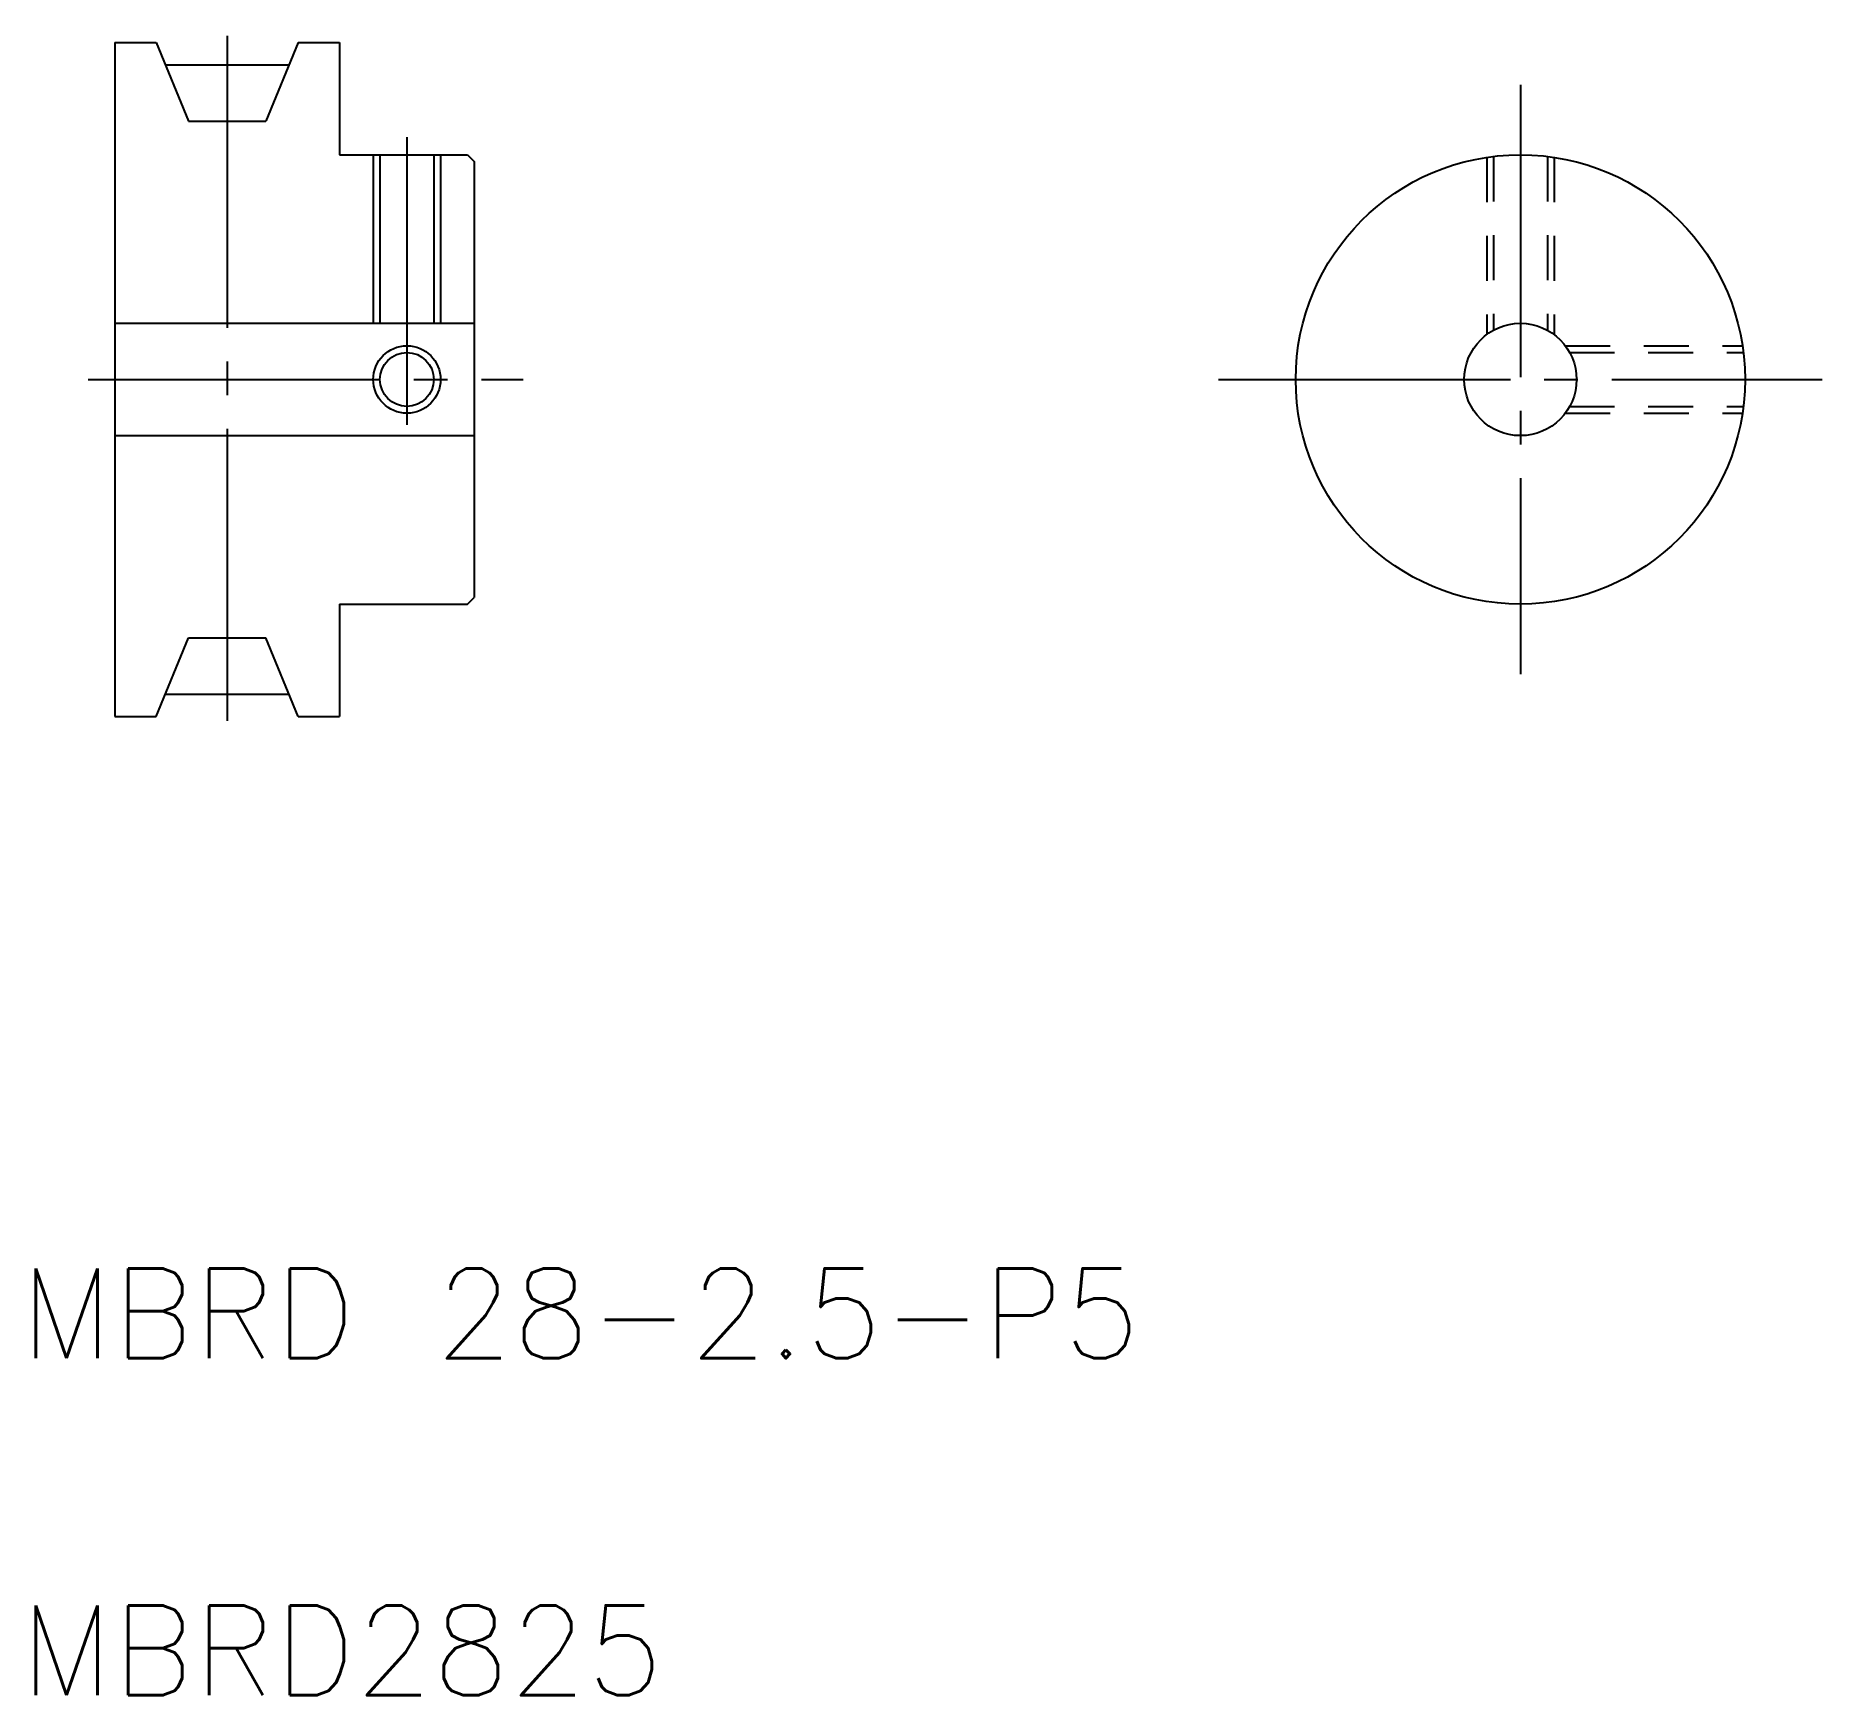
# Model space of a CAD drawing. Extents: x 131.6 to 211.1, y 46.7 to 120.5.
import ezdxf

# ---------------------------------------------------------------- set-up
doc = ezdxf.new("R2010")
doc.units = 0
doc.linetypes.add('CENTER', pattern=[17.5, 13, -1.5, 1.5, -1.5])
doc.linetypes.add('DASHED', pattern=[3.5, 2, -1.5])
doc.layers.get('0').update_dxf_attribs({"linetype": 'CONTINUOUS'})
doc.layers.add('CENTER', color=1, linetype='CENTER')
doc.styles.get("Standard").update_dxf_attribs({"font": 'txt.shx', "bigfont": '@extfont2.shx'})

msp = doc.modelspace()

# ---------------------------------------------------------------- linework, layer by layer
at = {"color": 7, "linetype": 'CONTINUOUS'}
for p, q in [((135.125, 120.23), (135.125, 90.23)), ((135.125, 120.23), (136.961, 120.23)), ((136.961, 120.23), (138.411, 116.73)), ((143.289, 120.23), (141.839, 116.73)), ((143.289, 120.23), (145.125, 120.23)), ((145.125, 120.23), (145.125, 115.23)), ((138.411, 116.73), (141.839, 116.73)), ((145.125, 115.23), (150.825, 115.23)), ((146.925, 115.23), (146.925, 107.73)), ((149.325, 115.23), (149.325, 107.73)), ((150.825, 115.23), (151.125, 114.93)), ((151.125, 114.93), (151.125, 95.53)), ((135.125, 107.73), (151.125, 107.73)), ((135.125, 102.73), (151.125, 102.73)), ((150.825, 95.23), (151.125, 95.53)), ((145.125, 95.23), (150.825, 95.23)), ((145.125, 95.23), (145.125, 90.23)), ((136.961, 90.23), (138.411, 93.73)), ((138.411, 93.73), (141.839, 93.73)), ((143.289, 90.23), (141.839, 93.73)), ((135.125, 90.23), (136.961, 90.23)), ((143.289, 90.23), (145.125, 90.23))]:
    msp.add_line(p, q, dxfattribs=at)
at = {"color": 3, "linetype": 'CONTINUOUS'}
for p, q in [((146.625, 115.23), (146.625, 107.73)), ((149.625, 115.23), (149.625, 107.73))]:
    msp.add_line(p, q, dxfattribs=at)
at = {"color": 3, "linetype": 'DASHED'}
for p, q in [((196.188, 115.117), (196.188, 107.23)), ((196.488, 115.158), (196.488, 107.423)), ((198.888, 115.158), (198.888, 107.423)), ((199.188, 115.117), (199.188, 107.23)), ((199.688, 106.73), (207.575, 106.73)), ((199.881, 106.43), (207.616, 106.43)), ((199.688, 103.73), (207.575, 103.73)), ((199.881, 104.03), (207.616, 104.03))]:
    msp.add_line(p, q, dxfattribs=at)
at = {"color": 7, "linetype": 'CONTINUOUS'}
for centre, radius in [((197.688, 105.23), 10), ((197.688, 105.23), 2.5), ((148.125, 105.23), 1.2)]:
    msp.add_circle(centre, radius, dxfattribs=at)
at = {"color": 3, "linetype": 'CONTINUOUS'}
msp.add_circle((148.125, 105.23), 1.5, dxfattribs=at)
at = {"layer": 'CENTER', "color": 1, "linetype": 'CENTER'}
for p, q in [((140.125, 120.531), (140.125, 89.93)), ((137.375, 119.23), (142.875, 119.23)), ((197.688, 118.339), (197.688, 92.121)), ((148.125, 116.009), (148.125, 103.213)), ((133.939, 105.23), (153.303, 105.23)), ((184.251, 105.23), (211.125, 105.23)), ((137.375, 91.23), (142.875, 91.23))]:
    msp.add_line(p, q, dxfattribs=at)

# ---------------------------------------------------------------- texts
at = {"color": 7, "linetype": 'CONTINUOUS'}
for s, p in [('MBRD 28-2.5-P5', (130.919, 61.664)), ('MBRD2825', (130.919, 46.664))]:
    msp.add_text(s, height=4, dxfattribs=at).set_placement(p)

doc.saveas('drawing.dxf')
